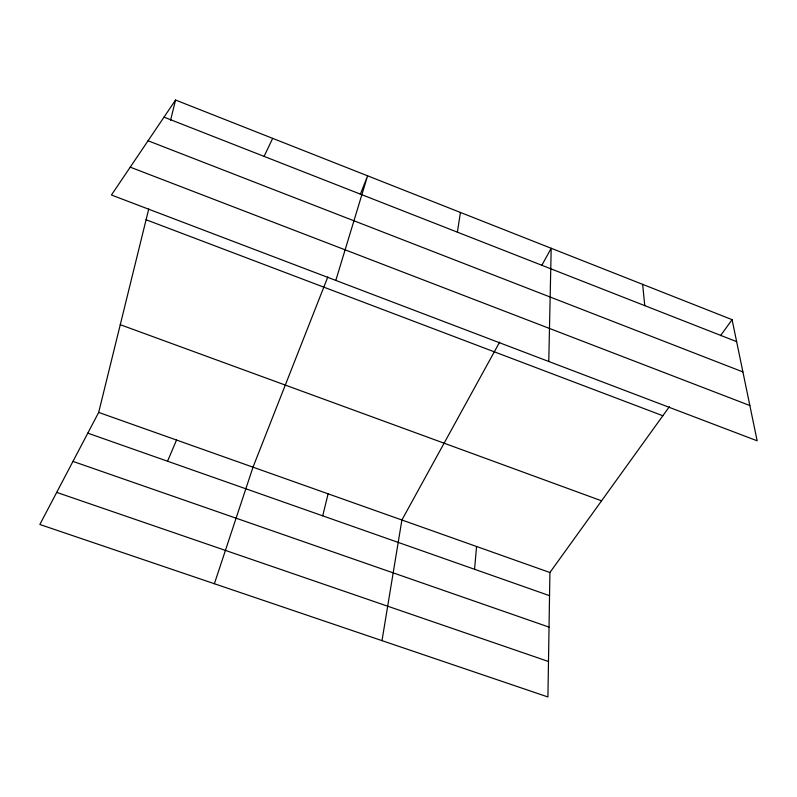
<?xml version="1.0" encoding="UTF-8"?>
<svg xmlns="http://www.w3.org/2000/svg" width="797" height="797" viewBox="0 0 797 797"><rect width="100%" height="100%" fill="white"/><g stroke="black" fill="none" stroke-linecap="round" stroke-linejoin="round"><path stroke-width="1.2" d="M669.37 406.709L549.91 572.515L547.918 696.967L39.85 524.486L98.679 412.418L148.74 208.983M548.774 361.479L551.195 248.275L541.731 265.491M474.564 569.287L476.566 546.493M457.388 232.166L460.417 212.45M381.992 640.639L401.897 520.003L499.649 342.092M170.538 120.407L175.559 100.033L732.084 319.657L757.15 440.801L111.431 195.016L175.559 100.033M322.715 515.838L328.115 493.821M335.816 280.424L367.606 175.818L360.314 194.358M214.373 583.733L253.008 467.172L327.836 276.928M167.549 461.224L176.535 440.044M264.096 156.381L272.674 138.359M720.578 335.627L732.084 319.657M56.697 492.387L548.485 661.49M72.965 461.403L549.043 627.119M87.79 433.15L549.541 595.668M98.679 412.418L549.91 572.515M120.267 324.698L601.566 500.815M146.09 219.743L662.855 415.745M130.24 167.161L749.857 405.534M148.053 140.77L742.904 371.93M164.013 117.139L736.637 341.654M642.651 284.36L644.763 305.64"/></g></svg>
